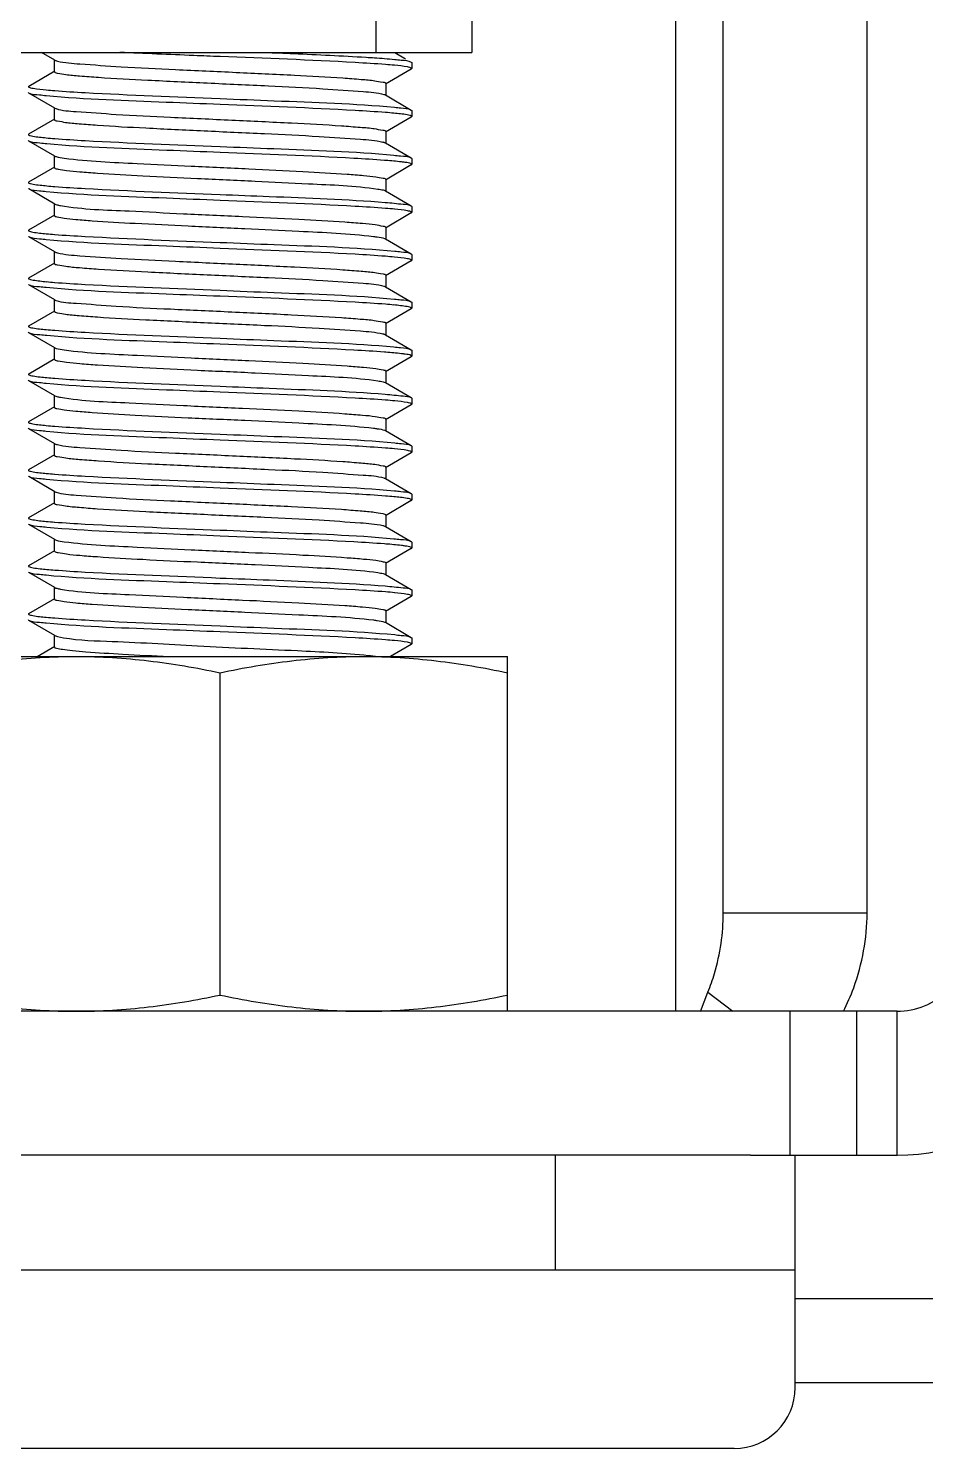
# Model space of a CAD drawing. Extents: x -409572 to -157272, y 600795 to 878326.
# Drawn here: x -396313.8 to -396122.4, y 805053.3 to 805356.1 of the extents above; entities that cross this region are included whole.
import ezdxf

# ---------------------------------------------------------------- set-up
doc = ezdxf.new("R2010")
doc.units = 0
doc.header["$LTSCALE"] = 1000
doc.header["$MEASUREMENT"] = 0
doc.layers.get('0').update_dxf_attribs({"linetype": 'CONTINUOUS'})

msp = doc.modelspace()

# ---------------------------------------------------------------- linework, layer by layer
for p, q in [((-396239.68, 807047.76), (-396239.68, 805350.94)), ((-396219.23, 807047.76), (-396219.23, 805350.94)), ((-396175.79, 805702.07), (-396175.79, 805146.5)), ((-396165.57, 805167.45), (-396165.57, 805551.05)), ((-396134.9, 805167.45), (-396134.9, 805551.05)), ((-396428.78, 805350.94), (-396219.23, 805350.94)), ((-396308.14, 805349.28), (-396311.01, 805350.94)), ((-396235.66, 805350.94), (-396233.35, 805349.6)), ((-396313.69, 805343.77), (-396308.14, 805346.98)), ((-396308.25, 805346.85), (-396308.25, 805349.41)), ((-396232.11, 805347.38), (-396237.65, 805344.17)), ((-396232.11, 805348.88), (-396232.01, 805348.77)), ((-396232.11, 805347.38), (-396232.01, 805347.49)), ((-396232.01, 805348.77), (-396232.01, 805347.49)), ((-396237.54, 805344.3), (-396237.54, 805341.74)), ((-396313.69, 805343.77), (-396313.78, 805343.66)), ((-396313.69, 805342.27), (-396313.78, 805342.38)), ((-396308.14, 805339.06), (-396313.69, 805342.27)), ((-396237.65, 805341.87), (-396232.11, 805338.66)), ((-396308.25, 805336.63), (-396308.25, 805339.19)), ((-396308.14, 805339.06), (-396307.94, 805338.97)), ((-396232.11, 805338.66), (-396232.01, 805338.55)), ((-396232.01, 805338.55), (-396232.01, 805337.27)), ((-396313.69, 805333.55), (-396308.14, 805336.76)), ((-396232.11, 805337.16), (-396237.65, 805333.95)), ((-396232.11, 805337.16), (-396232.01, 805337.27)), ((-396313.69, 805333.55), (-396313.78, 805333.44)), ((-396313.69, 805332.05), (-396313.78, 805332.16)), ((-396308.14, 805328.84), (-396313.69, 805332.05)), ((-396237.54, 805334.08), (-396237.54, 805331.52)), ((-396308.25, 805326.41), (-396308.25, 805328.96)), ((-396237.65, 805331.65), (-396232.11, 805328.44)), ((-396313.69, 805323.33), (-396308.14, 805326.54)), ((-396237.55, 805327.9), (-396237.84, 805327.93)), ((-396232.11, 805326.94), (-396237.65, 805323.72)), ((-396232.11, 805328.44), (-396232.01, 805328.33)), ((-396232.11, 805326.94), (-396232.01, 805327.05)), ((-396232.01, 805328.33), (-396232.01, 805327.05)), ((-396313.69, 805323.33), (-396313.78, 805323.21)), ((-396237.54, 805323.85), (-396237.54, 805321.3)), ((-396313.69, 805321.83), (-396313.78, 805321.94)), ((-396308.14, 805318.61), (-396313.69, 805321.83)), ((-396237.65, 805321.43), (-396232.11, 805318.22)), ((-396308.25, 805316.19), (-396308.25, 805318.74)), ((-396232.11, 805316.71), (-396237.65, 805313.5)), ((-396232.11, 805318.22), (-396232.01, 805318.1)), ((-396232.11, 805316.71), (-396232.01, 805316.83)), ((-396232.01, 805318.1), (-396232.01, 805316.83)), ((-396313.69, 805313.1), (-396308.14, 805316.32)), ((-396313.69, 805313.1), (-396313.78, 805312.99)), ((-396313.69, 805311.6), (-396313.78, 805311.71)), ((-396308.14, 805308.39), (-396313.69, 805311.6)), ((-396237.81, 805311.28), (-396237.65, 805311.21)), ((-396237.65, 805311.21), (-396232.11, 805307.99)), ((-396237.54, 805313.63), (-396237.54, 805311.08)), ((-396308.25, 805305.97), (-396308.25, 805308.52)), ((-396232.11, 805307.99), (-396232.01, 805307.88)), ((-396232.01, 805307.88), (-396232.01, 805306.6)), ((-396313.69, 805302.88), (-396308.14, 805306.09)), ((-396232.11, 805306.49), (-396237.65, 805303.28)), ((-396232.11, 805306.49), (-396232.01, 805306.6)), ((-396313.69, 805302.88), (-396313.78, 805302.77)), ((-396237.54, 805303.41), (-396237.54, 805300.85)), ((-396313.69, 805301.38), (-396313.78, 805301.49)), ((-396308.14, 805298.17), (-396313.69, 805301.38)), ((-396237.65, 805300.98), (-396232.11, 805297.77)), ((-396313.69, 805292.66), (-396308.14, 805295.87)), ((-396308.25, 805295.74), (-396308.25, 805298.3)), ((-396308.14, 805298.17), (-396307.94, 805298.08)), ((-396232.11, 805296.27), (-396237.65, 805293.06)), ((-396232.11, 805297.77), (-396232.01, 805297.66)), ((-396232.11, 805296.27), (-396232.01, 805296.38)), ((-396232.01, 805297.66), (-396232.01, 805296.38)), ((-396313.69, 805292.66), (-396313.78, 805292.55)), ((-396237.54, 805293.19), (-396237.54, 805290.63)), ((-396313.69, 805291.16), (-396313.78, 805291.27)), ((-396308.14, 805287.95), (-396313.69, 805291.16)), ((-396237.65, 805290.76), (-396232.11, 805287.55)), ((-396308.25, 805285.52), (-396308.25, 805288.08)), ((-396237.55, 805287.02), (-396237.84, 805287.04)), ((-396232.11, 805287.55), (-396232.01, 805287.44)), ((-396232.01, 805287.44), (-396232.01, 805286.16)), ((-396313.69, 805282.44), (-396308.14, 805285.65)), ((-396232.11, 805286.05), (-396237.65, 805282.84)), ((-396232.11, 805286.05), (-396232.01, 805286.16)), ((-396313.69, 805282.44), (-396313.78, 805282.33)), ((-396313.69, 805280.94), (-396313.78, 805281.05)), ((-396308.14, 805277.73), (-396313.69, 805280.94)), ((-396237.65, 805280.54), (-396232.11, 805277.33)), ((-396237.54, 805282.97), (-396237.54, 805280.41)), ((-396308.25, 805275.3), (-396308.25, 805277.86)), ((-396313.69, 805272.22), (-396308.14, 805275.43)), ((-396232.11, 805275.83), (-396237.65, 805272.61)), ((-396232.11, 805277.33), (-396232.01, 805277.22)), ((-396232.11, 805275.83), (-396232.01, 805275.94)), ((-396232.01, 805277.22), (-396232.01, 805275.94)), ((-396313.69, 805272.22), (-396313.78, 805272.11)), ((-396237.54, 805272.74), (-396237.54, 805270.19)), ((-396313.69, 805270.72), (-396313.78, 805270.83)), ((-396308.14, 805267.5), (-396313.69, 805270.72)), ((-396237.81, 805270.39), (-396237.65, 805270.32)), ((-396237.65, 805270.32), (-396232.11, 805267.11)), ((-396308.25, 805265.08), (-396308.25, 805267.63)), ((-396232.11, 805265.6), (-396237.65, 805262.39)), ((-396232.11, 805267.11), (-396232.01, 805266.99)), ((-396232.11, 805265.6), (-396232.01, 805265.72)), ((-396232.01, 805266.99), (-396232.01, 805265.72)), ((-396313.69, 805262), (-396308.14, 805265.21)), ((-396237.54, 805262.52), (-396237.54, 805259.97)), ((-396313.69, 805262), (-396313.78, 805261.88)), ((-396313.69, 805260.49), (-396313.78, 805260.61)), ((-396308.14, 805257.28), (-396313.69, 805260.49)), ((-396237.65, 805260.1), (-396232.11, 805256.88)), ((-396308.25, 805254.86), (-396308.25, 805257.41)), ((-396308.14, 805257.28), (-396307.94, 805257.19)), ((-396232.11, 805256.88), (-396232.01, 805256.77)), ((-396232.01, 805256.77), (-396232.01, 805255.49)), ((-396313.69, 805251.77), (-396308.14, 805254.99)), ((-396232.11, 805255.38), (-396237.65, 805252.17)), ((-396232.11, 805255.38), (-396232.01, 805255.49)), ((-396313.69, 805251.77), (-396313.78, 805251.66)), ((-396313.69, 805250.27), (-396313.78, 805250.38)), ((-396308.14, 805247.06), (-396313.69, 805250.27)), ((-396237.54, 805252.3), (-396237.54, 805249.74)), ((-396308.25, 805244.63), (-396308.25, 805247.19)), ((-396237.65, 805249.87), (-396232.11, 805246.66)), ((-396313.69, 805241.55), (-396308.14, 805244.76)), ((-396237.55, 805246.13), (-396237.84, 805246.15)), ((-396232.11, 805245.16), (-396237.65, 805241.95)), ((-396232.11, 805246.66), (-396232.01, 805246.55)), ((-396232.11, 805245.16), (-396232.01, 805245.27)), ((-396232.01, 805246.55), (-396232.01, 805245.27)), ((-396313.69, 805241.55), (-396313.78, 805241.44)), ((-396237.54, 805242.08), (-396237.54, 805239.52)), ((-396313.69, 805240.05), (-396313.78, 805240.16)), ((-396308.14, 805236.84), (-396313.69, 805240.05)), ((-396237.65, 805239.65), (-396232.11, 805236.44)), ((-396308.25, 805234.41), (-396308.25, 805236.97)), ((-396232.11, 805236.44), (-396232.01, 805236.33)), ((-396232.11, 805234.94), (-396232.01, 805235.05)), ((-396232.01, 805236.33), (-396232.01, 805235.05)), ((-396313.69, 805231.33), (-396308.14, 805234.54)), ((-396232.11, 805234.94), (-396237.65, 805231.73)), ((-396313.69, 805231.33), (-396313.78, 805231.22)), ((-396313.69, 805229.83), (-396313.78, 805229.94)), ((-396308.14, 805226.62), (-396313.69, 805229.83)), ((-396237.81, 805229.5), (-396237.65, 805229.43)), ((-396237.65, 805229.43), (-396232.11, 805226.22)), ((-396237.54, 805231.86), (-396237.54, 805229.3)), ((-396308.25, 805224.19), (-396308.25, 805226.75)), ((-396232.11, 805226.22), (-396232.01, 805226.11)), ((-396232.01, 805226.11), (-396232.01, 805224.83)), ((-396311.89, 805222.15), (-396308.14, 805224.32)), ((-396232.11, 805224.72), (-396236.55, 805222.15)), ((-396232.11, 805224.72), (-396232.01, 805224.83)), ((-396334.23, 805222.15), (-396211.57, 805222.15)), ((-396211.57, 805146.5), (-396211.57, 805222.15)), ((-396272.9, 805149.96), (-396272.9, 805218.69)), ((-396134.9, 805167.45), (-396165.57, 805167.45)), ((-396170.46, 805146.48), (-396168.83, 805150.55)), ((-396168.83, 805150.55), (-396163.51, 805146.5)), ((-396128.51, 805146.5), (-396417.28, 805146.5)), ((-396151.3, 805115.84), (-396151.3, 805146.5)), ((-396137.09, 805115.84), (-396137.09, 805146.5)), ((-396128.51, 805115.84), (-396128.51, 805146.5)), ((-396159.76, 805115.84), (-396389.67, 805115.84)), ((-396201.34, 805091.32), (-396201.34, 805115.84)), ((-396159.76, 805115.84), (-396128.51, 805115.84)), ((-396150.23, 805085.17), (-396150.23, 805115.84)), ((-396150.23, 805066.28), (-396150.23, 805115.84)), ((-396150.23, 805091.32), (-396395.56, 805091.32)), ((-396017.17, 805085.17), (-396150.23, 805085.17)), ((-396017.17, 805067.28), (-396150.23, 805067.28)), ((-396163.25, 805053.26), (-396382.55, 805053.26))]:
    msp.add_line(p, q)
for centre, radius, start, end in [((-396246.38, 805235.72), 112.98, 84.5776, 85.5479), ((-396299.15, 805458.67), 116.22, 264.6627, 265.5428), ((-396307.17, 805341.2), 2.36, 250.9561, 252.0907), ((-396246.6, 805222.8), 115.68, 84.6498, 85.5433), ((-396299.27, 805446.9), 114.68, 264.6243, 265.5438), ((-396239.48, 805326.5), 5.49, 75.6696, 76.5396), ((-396298.93, 805440.74), 118.75, 264.7268, 265.5405), ((-396246.31, 805205.88), 112.15, 84.5514, 85.5534), ((-396299.17, 805427.73), 115.95, 264.6569, 265.5429), ((-396246.38, 805194.83), 112.98, 84.5776, 85.5479), ((-396299.15, 805417.78), 116.22, 264.6627, 265.5428), ((-396307.17, 805300.31), 2.36, 250.9561, 252.0907), ((-396246.6, 805181.91), 115.68, 84.6498, 85.5433), ((-396299.27, 805406.02), 114.68, 264.6243, 265.5438), ((-396239.48, 805285.61), 5.49, 75.6696, 76.5396), ((-396298.93, 805399.85), 118.75, 264.7268, 265.5405), ((-396246.31, 805164.99), 112.15, 84.5514, 85.5534), ((-396299.17, 805386.84), 115.95, 264.6569, 265.5429), ((-396246.38, 805153.94), 112.98, 84.5776, 85.5479), ((-396299.15, 805376.89), 116.22, 264.6627, 265.5428), ((-396307.17, 805259.43), 2.36, 250.9561, 252.0907), ((-396246.6, 805141.02), 115.68, 84.6498, 85.5433), ((-396299.27, 805365.13), 114.68, 264.6243, 265.5438), ((-396239.48, 805244.72), 5.49, 75.6696, 76.5396), ((-396298.93, 805358.97), 118.75, 264.7268, 265.5405), ((-396246.31, 805124.1), 112.15, 84.5514, 85.5534), ((-396299.17, 805345.96), 115.95, 264.6569, 265.5429), ((-396246.38, 805113.05), 112.98, 84.5776, 85.5479), ((-396128.51, 805161.84), 15.33, 270, 315), ((-396128.51, 805161.84), 46, 270, 315), ((-396163.25, 805066.28), 13.01, 270, 0)]:
    msp.add_arc(centre, radius, start, end)
for points, knots in [([(-396272.9, 805350.05), (-396274.76, 805350.12), (-396281.89, 805350.41), (-396289.01, 805350.7), (-396294.27, 805350.94)], [0, 0, 0, 0, 0.261917, 1, 1, 1, 1]), ([(-396237.61, 805348.35), (-396239.77, 805348.52), (-396251.53, 805349.24), (-396263.3, 805349.67), (-396272.9, 805350.05)], [0, 0, 0, 0, 0.184493, 1, 1, 1, 1]), ([(-396263.34, 805350.94), (-396261.3, 805350.86), (-396254.09, 805350.56), (-396246.89, 805350.23), (-396241.74, 805349.92)], [0, 0, 0, 0, 0.283518, 1, 1, 1, 1]), ([(-396308.14, 805349.28), (-396308.07, 805349.24), (-396307.89, 805349.17), (-396307.7, 805349.12), (-396307.59, 805349.09)], [0, 0, 0, 0, 0.406881, 1, 1, 1, 1]), ([(-396307.59, 805349.09), (-396306.03, 805348.72), (-396301.46, 805348.4), (-396293.08, 805347.79), (-396281.95, 805347.27), (-396269.62, 805346.7), (-396257.76, 805346.14), (-396248.8, 805345.67), (-396243.2, 805345.23), (-396240.15, 805344.99), (-396238.72, 805344.66), (-396237.54, 805344.52), (-396237.54, 805344.3)], [0, 0, 0, 0, 0.068576, 0.194029, 0.359725, 0.543506, 0.720761, 0.867753, 0.923531, 0.964877, 0.99049, 1, 1, 1, 1]), ([(-396241.74, 805349.92), (-396241.15, 805349.88), (-396239.12, 805349.75), (-396237.09, 805349.6), (-396235.66, 805349.46)], [0, 0, 0, 0, 0.290406, 1, 1, 1, 1]), ([(-396232.43, 805347.72), (-396232.6, 805347.77), (-396233.68, 805347.99), (-396234.78, 805348.1), (-396235.7, 805348.19)], [0, 0, 0, 0, 0.160696, 1, 1, 1, 1]), ([(-396235.66, 805349.46), (-396235.21, 805349.42), (-396234.03, 805349.25), (-396232.75, 805349.26), (-396232.11, 805348.88)], [0, 0, 0, 0, 0.378482, 1, 1, 1, 1]), ([(-396232.01, 805347.49), (-396232.01, 805347.54), (-396232.18, 805347.66), (-396232.32, 805347.7), (-396232.43, 805347.72)], [0, 0, 0, 0, 0.318595, 1, 1, 1, 1]), ([(-396308.25, 805346.85), (-396308.25, 805346.62), (-396307.05, 805346.49), (-396305.57, 805346.15), (-396302.45, 805345.91), (-396296.72, 805345.46), (-396287.58, 805344.99), (-396275.52, 805344.42), (-396263.07, 805343.84), (-396251.96, 805343.33), (-396243.78, 805342.67), (-396239.38, 805342.42), (-396237.97, 805341.99)], [0, 0, 0, 0, 0.009703, 0.035887, 0.07813, 0.135078, 0.284815, 0.464601, 0.649729, 0.81476, 0.937049, 1, 1, 1, 1]), ([(-396313.78, 805343.66), (-396313.78, 805343.6), (-396313.59, 805343.48), (-396313.43, 805343.44), (-396313.31, 805343.41)], [0, 0, 0, 0, 0.314295, 1, 1, 1, 1]), ([(-396310.02, 805341.68), (-396310.49, 805341.72), (-396311.7, 805341.89), (-396313.02, 805341.88), (-396313.69, 805342.27)], [0, 0, 0, 0, 0.379133, 1, 1, 1, 1]), ([(-396313.31, 805343.41), (-396313.14, 805343.36), (-396312.02, 805343.15), (-396310.9, 805343.04), (-396309.96, 805342.95)], [0, 0, 0, 0, 0.163341, 1, 1, 1, 1]), ([(-396272.9, 805339.83), (-396276.72, 805339.98), (-396289.1, 805340.51), (-396301.5, 805340.87), (-396310.02, 805341.68)], [0, 0, 0, 0, 0.309073, 1, 1, 1, 1]), ([(-396308.18, 805342.8), (-396306.01, 805342.63), (-396294.26, 805341.92), (-396282.49, 805341.48), (-396272.9, 805341.1)], [0, 0, 0, 0, 0.184553, 1, 1, 1, 1]), ([(-396272.9, 805341.1), (-396269.06, 805340.95), (-396256.66, 805340.42), (-396244.23, 805340.06), (-396235.7, 805339.24)], [0, 0, 0, 0, 0.309586, 1, 1, 1, 1]), ([(-396237.97, 805341.99), (-396237.91, 805341.98), (-396237.8, 805341.94), (-396237.7, 805341.9), (-396237.65, 805341.87)], [0, 0, 0, 0, 0.569522, 1, 1, 1, 1]), ([(-396307.89, 805338.95), (-396306.52, 805338.51), (-396302.18, 805338.28), (-396294.08, 805337.6), (-396282.97, 805337.11), (-396270.49, 805336.52), (-396258.37, 805335.95), (-396249.16, 805335.47), (-396243.39, 805335.02), (-396240.24, 805334.78), (-396238.76, 805334.44), (-396237.54, 805334.31), (-396237.54, 805334.08)], [0, 0, 0, 0, 0.061098, 0.182334, 0.347135, 0.532706, 0.713328, 0.863975, 0.921317, 0.963856, 0.990226, 1, 1, 1, 1]), ([(-396237.61, 805338.13), (-396239.78, 805338.3), (-396251.53, 805339.01), (-396263.3, 805339.44), (-396272.9, 805339.83)], [0, 0, 0, 0, 0.184541, 1, 1, 1, 1]), ([(-396232.46, 805337.51), (-396232.64, 805337.56), (-396233.75, 805337.78), (-396234.87, 805337.89), (-396235.82, 805337.98)], [0, 0, 0, 0, 0.16229, 1, 1, 1, 1]), ([(-396235.7, 805339.24), (-396235.24, 805339.2), (-396234.06, 805339.03), (-396232.76, 805339.04), (-396232.11, 805338.66)], [0, 0, 0, 0, 0.378727, 1, 1, 1, 1]), ([(-396308.25, 805336.63), (-396308.25, 805336.41), (-396307.08, 805336.27), (-396305.64, 805335.94), (-396302.59, 805335.7), (-396296.99, 805335.26), (-396288.03, 805334.79), (-396276.16, 805334.22), (-396263.83, 805333.65), (-396252.71, 805333.13), (-396244.32, 805332.53), (-396239.76, 805332.21), (-396238.2, 805331.83)], [0, 0, 0, 0, 0.009517, 0.035128, 0.076492, 0.132277, 0.279305, 0.456588, 0.640385, 0.806077, 0.931494, 1, 1, 1, 1]), ([(-396232.01, 805337.27), (-396232.01, 805337.33), (-396232.19, 805337.44), (-396232.35, 805337.48), (-396232.46, 805337.51)], [0, 0, 0, 0, 0.315177, 1, 1, 1, 1]), ([(-396313.78, 805333.44), (-396313.78, 805333.39), (-396313.62, 805333.27), (-396313.48, 805333.24), (-396313.38, 805333.21)], [0, 0, 0, 0, 0.319254, 1, 1, 1, 1]), ([(-396309.85, 805331.44), (-396310.34, 805331.48), (-396311.61, 805331.66), (-396312.99, 805331.64), (-396313.69, 805332.05)], [0, 0, 0, 0, 0.380051, 1, 1, 1, 1]), ([(-396313.38, 805333.21), (-396313.2, 805333.16), (-396312.09, 805332.93), (-396310.97, 805332.82), (-396310.02, 805332.73)], [0, 0, 0, 0, 0.159053, 1, 1, 1, 1]), ([(-396308.18, 805332.58), (-396306.02, 805332.4), (-396294.26, 805331.69), (-396282.49, 805331.26), (-396272.9, 805330.88)], [0, 0, 0, 0, 0.184509, 1, 1, 1, 1]), ([(-396272.9, 805329.6), (-396276.69, 805329.75), (-396289.01, 805330.28), (-396301.35, 805330.65), (-396309.85, 805331.44)], [0, 0, 0, 0, 0.307895, 1, 1, 1, 1]), ([(-396308.14, 805328.84), (-396308.06, 805328.79), (-396307.4, 805328.56), (-396306.71, 805328.48), (-396306.12, 805328.4)], [0, 0, 0, 0, 0.140461, 1, 1, 1, 1]), ([(-396272.9, 805330.88), (-396269.08, 805330.73), (-396256.72, 805330.2), (-396244.33, 805329.84), (-396235.82, 805329.03)], [0, 0, 0, 0, 0.308784, 1, 1, 1, 1]), ([(-396237.84, 805327.93), (-396240.01, 805328.1), (-396251.69, 805328.8), (-396263.38, 805329.22), (-396272.9, 805329.6)], [0, 0, 0, 0, 0.186017, 1, 1, 1, 1]), ([(-396238.12, 805331.81), (-396238.03, 805331.79), (-396237.87, 805331.75), (-396237.71, 805331.68), (-396237.65, 805331.65)], [0, 0, 0, 0, 0.585672, 1, 1, 1, 1]), ([(-396235.82, 805329.03), (-396235.34, 805328.99), (-396234.12, 805328.82), (-396232.78, 805328.83), (-396232.11, 805328.44)], [0, 0, 0, 0, 0.379378, 1, 1, 1, 1]), ([(-396308.25, 805326.41), (-396308.25, 805326.4), (-396308.25, 805326.38), (-396308.23, 805326.36), (-396308.22, 805326.35)], [0, 0, 0, 0, 0.463467, 1, 1, 1, 1]), ([(-396308.22, 805326.35), (-396308.05, 805326.14), (-396307.06, 805326.02), (-396305.33, 805325.7), (-396302.49, 805325.47), (-396297.1, 805325.05), (-396288.71, 805324.6), (-396277.49, 805324.06), (-396265.71, 805323.54), (-396252.9, 805322.84), (-396244.13, 805322.54), (-396239.23, 805321.8)], [0, 0, 0, 0, 0.011937, 0.038615, 0.07957, 0.133598, 0.274096, 0.443272, 0.620779, 0.785256, 1, 1, 1, 1]), ([(-396306.12, 805328.4), (-396300.97, 805327.7), (-396291.91, 805327.35), (-396278.79, 805326.66), (-396267, 805326.15), (-396255.95, 805325.61), (-396247.72, 805325.15), (-396242.63, 805324.74), (-396239.89, 805324.5), (-396238.59, 805324.21), (-396237.54, 805324.06), (-396237.54, 805323.85)], [0, 0, 0, 0, 0.226556, 0.394464, 0.573122, 0.741029, 0.877994, 0.929534, 0.967621, 0.99116, 1, 1, 1, 1]), ([(-396233.42, 805327.48), (-396233.68, 805327.52), (-396235.05, 805327.7), (-396236.43, 805327.82), (-396237.55, 805327.9)], [0, 0, 0, 0, 0.190958, 1, 1, 1, 1]), ([(-396232.01, 805327.05), (-396232.01, 805327.09), (-396232.49, 805327.44), (-396232.97, 805327.41), (-396233.42, 805327.48)], [0, 0, 0, 0, 0.092798, 1, 1, 1, 1]), ([(-396313.78, 805323.21), (-396313.78, 805323.16), (-396313.58, 805323.04), (-396313.43, 805323), (-396313.3, 805322.96)], [0, 0, 0, 0, 0.312916, 1, 1, 1, 1]), ([(-396313.3, 805322.96), (-396313.12, 805322.92), (-396311.98, 805322.69), (-396310.82, 805322.59), (-396309.85, 805322.5)], [0, 0, 0, 0, 0.163149, 1, 1, 1, 1]), ([(-396309.97, 805321.23), (-396310.44, 805321.27), (-396311.67, 805321.45), (-396313.01, 805321.43), (-396313.69, 805321.83)], [0, 0, 0, 0, 0.379419, 1, 1, 1, 1]), ([(-396272.9, 805319.38), (-396276.71, 805319.53), (-396289.07, 805320.06), (-396301.45, 805320.43), (-396309.97, 805321.23)], [0, 0, 0, 0, 0.308711, 1, 1, 1, 1]), ([(-396308.17, 805322.35), (-396306, 805322.18), (-396294.25, 805321.47), (-396282.49, 805321.04), (-396272.9, 805320.66)], [0, 0, 0, 0, 0.184619, 1, 1, 1, 1]), ([(-396272.9, 805320.66), (-396269.4, 805320.52), (-396257.65, 805320.04), (-396245.9, 805319.61), (-396237.67, 805318.97)], [0, 0, 0, 0, 0.297814, 1, 1, 1, 1]), ([(-396239.23, 805321.8), (-396239.04, 805321.77), (-396238.51, 805321.68), (-396237.96, 805321.6), (-396237.65, 805321.43)], [0, 0, 0, 0, 0.353551, 1, 1, 1, 1]), ([(-396308.14, 805318.61), (-396308.01, 805318.54), (-396307.61, 805318.42), (-396307.21, 805318.34), (-396306.96, 805318.3)], [0, 0, 0, 0, 0.374139, 1, 1, 1, 1]), ([(-396306.96, 805318.3), (-396302.13, 805317.47), (-396293.33, 805317.24), (-396280.39, 805316.5), (-396268.31, 805315.99), (-396256.85, 805315.43), (-396248.26, 805314.97), (-396242.91, 805314.54), (-396240.02, 805314.3), (-396238.65, 805313.99), (-396237.54, 805313.84), (-396237.54, 805313.63)], [0, 0, 0, 0, 0.210773, 0.377666, 0.558838, 0.731273, 0.873076, 0.926648, 0.966309, 0.990838, 1, 1, 1, 1]), ([(-396237.61, 805317.69), (-396239.78, 805317.86), (-396251.53, 805318.57), (-396263.3, 805319), (-396272.9, 805319.38)], [0, 0, 0, 0, 0.184504, 1, 1, 1, 1]), ([(-396237.67, 805318.97), (-396236.39, 805318.87), (-396234.58, 805318.62), (-396232.62, 805318.51), (-396232.11, 805318.22)], [0, 0, 0, 0, 0.683777, 1, 1, 1, 1]), ([(-396232.43, 805317.06), (-396232.59, 805317.11), (-396233.66, 805317.33), (-396234.75, 805317.43), (-396235.66, 805317.52)], [0, 0, 0, 0, 0.160861, 1, 1, 1, 1]), ([(-396232.01, 805316.83), (-396232.01, 805316.88), (-396232.18, 805316.99), (-396232.32, 805317.03), (-396232.43, 805317.06)], [0, 0, 0, 0, 0.319044, 1, 1, 1, 1]), ([(-396308.25, 805316.19), (-396308.25, 805315.99), (-396307.24, 805315.84), (-396305.96, 805315.55), (-396303.3, 805315.31), (-396298.33, 805314.9), (-396290.29, 805314.46), (-396279.45, 805313.93), (-396267.81, 805313.41), (-396254.63, 805312.74), (-396245.46, 805312.35), (-396240.17, 805311.71)], [0, 0, 0, 0, 0.008683, 0.031763, 0.069103, 0.119686, 0.254361, 0.420111, 0.597552, 0.765912, 1, 1, 1, 1]), ([(-396313.78, 805312.99), (-396313.78, 805312.94), (-396313.62, 805312.83), (-396313.47, 805312.79), (-396313.37, 805312.76)], [0, 0, 0, 0, 0.318137, 1, 1, 1, 1]), ([(-396309.96, 805311.01), (-396310.43, 805311.05), (-396311.66, 805311.22), (-396313.01, 805311.21), (-396313.69, 805311.6)], [0, 0, 0, 0, 0.379512, 1, 1, 1, 1]), ([(-396313.37, 805312.76), (-396313.19, 805312.71), (-396312.07, 805312.48), (-396310.92, 805312.37), (-396309.97, 805312.28)], [0, 0, 0, 0, 0.159502, 1, 1, 1, 1]), ([(-396272.9, 805309.16), (-396276.71, 805309.31), (-396289.07, 805309.84), (-396301.44, 805310.2), (-396309.96, 805311.01)], [0, 0, 0, 0, 0.308641, 1, 1, 1, 1]), ([(-396308.18, 805312.13), (-396306.01, 805311.96), (-396294.26, 805311.25), (-396282.49, 805310.82), (-396272.9, 805310.44)], [0, 0, 0, 0, 0.184538, 1, 1, 1, 1]), ([(-396240.17, 805311.71), (-396239.9, 805311.67), (-396239.11, 805311.56), (-396238.3, 805311.46), (-396237.81, 805311.28)], [0, 0, 0, 0, 0.341642, 1, 1, 1, 1]), ([(-396308.14, 805308.39), (-396308.07, 805308.35), (-396307.89, 805308.28), (-396307.7, 805308.23), (-396307.59, 805308.21)], [0, 0, 0, 0, 0.406881, 1, 1, 1, 1]), ([(-396307.59, 805308.21), (-396306.03, 805307.83), (-396301.46, 805307.51), (-396293.08, 805306.91), (-396281.95, 805306.39), (-396269.62, 805305.82), (-396257.76, 805305.25), (-396248.8, 805304.78), (-396243.2, 805304.34), (-396240.15, 805304.1), (-396238.72, 805303.77), (-396237.54, 805303.63), (-396237.54, 805303.41)], [0, 0, 0, 0, 0.068576, 0.194029, 0.359725, 0.543506, 0.720761, 0.867753, 0.923531, 0.964877, 0.99049, 1, 1, 1, 1]), ([(-396272.9, 805310.44), (-396269.05, 805310.28), (-396256.63, 805309.75), (-396244.2, 805309.4), (-396235.66, 805308.57)], [0, 0, 0, 0, 0.309919, 1, 1, 1, 1]), ([(-396237.61, 805307.47), (-396239.77, 805307.64), (-396251.53, 805308.35), (-396263.3, 805308.78), (-396272.9, 805309.16)], [0, 0, 0, 0, 0.184493, 1, 1, 1, 1]), ([(-396235.66, 805308.57), (-396235.21, 805308.53), (-396234.03, 805308.36), (-396232.75, 805308.37), (-396232.11, 805307.99)], [0, 0, 0, 0, 0.378482, 1, 1, 1, 1]), ([(-396308.25, 805305.97), (-396308.25, 805305.74), (-396307.05, 805305.6), (-396305.57, 805305.27), (-396302.45, 805305.02), (-396296.72, 805304.57), (-396287.58, 805304.1), (-396275.52, 805303.53), (-396263.07, 805302.95), (-396251.96, 805302.44), (-396243.78, 805301.79), (-396239.38, 805301.53), (-396237.97, 805301.11)], [0, 0, 0, 0, 0.009703, 0.035887, 0.07813, 0.135078, 0.284815, 0.464601, 0.649729, 0.81476, 0.937049, 1, 1, 1, 1]), ([(-396232.43, 805306.84), (-396232.6, 805306.88), (-396233.68, 805307.11), (-396234.78, 805307.21), (-396235.7, 805307.3)], [0, 0, 0, 0, 0.160696, 1, 1, 1, 1]), ([(-396232.01, 805306.6), (-396232.01, 805306.66), (-396232.18, 805306.77), (-396232.32, 805306.81), (-396232.43, 805306.84)], [0, 0, 0, 0, 0.318595, 1, 1, 1, 1]), ([(-396313.78, 805302.77), (-396313.78, 805302.71), (-396313.59, 805302.6), (-396313.43, 805302.56), (-396313.31, 805302.52)], [0, 0, 0, 0, 0.314295, 1, 1, 1, 1]), ([(-396313.31, 805302.52), (-396313.14, 805302.48), (-396312.02, 805302.26), (-396310.9, 805302.15), (-396309.96, 805302.06)], [0, 0, 0, 0, 0.163341, 1, 1, 1, 1]), ([(-396308.18, 805301.91), (-396306.01, 805301.74), (-396294.26, 805301.03), (-396282.49, 805300.6), (-396272.9, 805300.22)], [0, 0, 0, 0, 0.184553, 1, 1, 1, 1]), ([(-396310.02, 805300.79), (-396310.49, 805300.83), (-396311.7, 805301), (-396313.02, 805300.99), (-396313.69, 805301.38)], [0, 0, 0, 0, 0.379133, 1, 1, 1, 1]), ([(-396272.9, 805298.94), (-396276.72, 805299.09), (-396289.1, 805299.62), (-396301.5, 805299.98), (-396310.02, 805300.79)], [0, 0, 0, 0, 0.309073, 1, 1, 1, 1]), ([(-396272.9, 805300.22), (-396269.06, 805300.06), (-396256.66, 805299.53), (-396244.23, 805299.17), (-396235.7, 805298.36)], [0, 0, 0, 0, 0.309586, 1, 1, 1, 1]), ([(-396237.61, 805297.24), (-396239.78, 805297.41), (-396251.53, 805298.13), (-396263.3, 805298.56), (-396272.9, 805298.94)], [0, 0, 0, 0, 0.184541, 1, 1, 1, 1]), ([(-396237.97, 805301.11), (-396237.91, 805301.09), (-396237.8, 805301.05), (-396237.7, 805301.01), (-396237.65, 805300.98)], [0, 0, 0, 0, 0.569522, 1, 1, 1, 1]), ([(-396308.25, 805295.74), (-396308.25, 805295.52), (-396307.08, 805295.38), (-396305.64, 805295.05), (-396302.59, 805294.81), (-396296.99, 805294.37), (-396288.03, 805293.9), (-396276.16, 805293.34), (-396263.83, 805292.77), (-396252.71, 805292.25), (-396244.32, 805291.64), (-396239.76, 805291.32), (-396238.2, 805290.95)], [0, 0, 0, 0, 0.009517, 0.035128, 0.076492, 0.132277, 0.279305, 0.456588, 0.640385, 0.806077, 0.931494, 1, 1, 1, 1]), ([(-396307.89, 805298.07), (-396306.52, 805297.62), (-396302.18, 805297.4), (-396294.08, 805296.71), (-396282.97, 805296.22), (-396270.49, 805295.63), (-396258.37, 805295.06), (-396249.16, 805294.58), (-396243.39, 805294.13), (-396240.24, 805293.89), (-396238.76, 805293.55), (-396237.54, 805293.42), (-396237.54, 805293.19)], [0, 0, 0, 0, 0.061098, 0.182334, 0.347135, 0.532706, 0.713328, 0.863975, 0.921317, 0.963856, 0.990226, 1, 1, 1, 1]), ([(-396232.46, 805296.62), (-396232.64, 805296.67), (-396233.75, 805296.89), (-396234.87, 805297), (-396235.82, 805297.09)], [0, 0, 0, 0, 0.16229, 1, 1, 1, 1]), ([(-396235.7, 805298.36), (-396235.24, 805298.31), (-396234.06, 805298.14), (-396232.76, 805298.15), (-396232.11, 805297.77)], [0, 0, 0, 0, 0.378727, 1, 1, 1, 1]), ([(-396232.01, 805296.38), (-396232.01, 805296.44), (-396232.19, 805296.55), (-396232.35, 805296.59), (-396232.46, 805296.62)], [0, 0, 0, 0, 0.315177, 1, 1, 1, 1]), ([(-396313.78, 805292.55), (-396313.78, 805292.5), (-396313.62, 805292.39), (-396313.48, 805292.35), (-396313.38, 805292.32)], [0, 0, 0, 0, 0.319254, 1, 1, 1, 1]), ([(-396309.85, 805290.55), (-396310.34, 805290.6), (-396311.61, 805290.77), (-396312.99, 805290.76), (-396313.69, 805291.16)], [0, 0, 0, 0, 0.380051, 1, 1, 1, 1]), ([(-396313.38, 805292.32), (-396313.2, 805292.27), (-396312.09, 805292.04), (-396310.97, 805291.94), (-396310.02, 805291.85)], [0, 0, 0, 0, 0.159053, 1, 1, 1, 1]), ([(-396272.9, 805288.72), (-396276.69, 805288.87), (-396289.01, 805289.39), (-396301.35, 805289.76), (-396309.85, 805290.55)], [0, 0, 0, 0, 0.307895, 1, 1, 1, 1]), ([(-396308.18, 805291.69), (-396306.02, 805291.52), (-396294.26, 805290.81), (-396282.49, 805290.38), (-396272.9, 805289.99)], [0, 0, 0, 0, 0.184509, 1, 1, 1, 1]), ([(-396272.9, 805289.99), (-396269.08, 805289.84), (-396256.72, 805289.31), (-396244.33, 805288.95), (-396235.82, 805288.15)], [0, 0, 0, 0, 0.308784, 1, 1, 1, 1]), ([(-396238.12, 805290.93), (-396238.03, 805290.9), (-396237.87, 805290.86), (-396237.71, 805290.8), (-396237.65, 805290.76)], [0, 0, 0, 0, 0.585672, 1, 1, 1, 1]), ([(-396308.14, 805287.95), (-396308.06, 805287.9), (-396307.4, 805287.67), (-396306.71, 805287.59), (-396306.12, 805287.51)], [0, 0, 0, 0, 0.140461, 1, 1, 1, 1]), ([(-396306.12, 805287.51), (-396300.97, 805286.82), (-396291.91, 805286.47), (-396278.79, 805285.78), (-396267, 805285.26), (-396255.95, 805284.72), (-396247.72, 805284.27), (-396242.63, 805283.85), (-396239.89, 805283.61), (-396238.59, 805283.32), (-396237.54, 805283.17), (-396237.54, 805282.97)], [0, 0, 0, 0, 0.226556, 0.394464, 0.573122, 0.741029, 0.877994, 0.929534, 0.967621, 0.99116, 1, 1, 1, 1]), ([(-396237.84, 805287.04), (-396240.01, 805287.21), (-396251.69, 805287.91), (-396263.38, 805288.34), (-396272.9, 805288.72)], [0, 0, 0, 0, 0.186017, 1, 1, 1, 1]), ([(-396233.42, 805286.59), (-396233.68, 805286.63), (-396235.05, 805286.81), (-396236.43, 805286.93), (-396237.55, 805287.02)], [0, 0, 0, 0, 0.190958, 1, 1, 1, 1]), ([(-396235.82, 805288.15), (-396235.34, 805288.1), (-396234.12, 805287.93), (-396232.78, 805287.94), (-396232.11, 805287.55)], [0, 0, 0, 0, 0.379378, 1, 1, 1, 1]), ([(-396232.01, 805286.16), (-396232.01, 805286.21), (-396232.49, 805286.55), (-396232.97, 805286.52), (-396233.42, 805286.59)], [0, 0, 0, 0, 0.092798, 1, 1, 1, 1]), ([(-396308.25, 805285.52), (-396308.25, 805285.51), (-396308.25, 805285.49), (-396308.23, 805285.47), (-396308.22, 805285.46)], [0, 0, 0, 0, 0.463467, 1, 1, 1, 1]), ([(-396308.22, 805285.46), (-396308.05, 805285.25), (-396307.06, 805285.14), (-396305.33, 805284.81), (-396302.49, 805284.58), (-396297.1, 805284.16), (-396288.71, 805283.71), (-396277.49, 805283.17), (-396265.71, 805282.66), (-396252.9, 805281.95), (-396244.13, 805281.65), (-396239.23, 805280.92)], [0, 0, 0, 0, 0.011937, 0.038615, 0.07957, 0.133598, 0.274096, 0.443272, 0.620779, 0.785256, 1, 1, 1, 1]), ([(-396313.78, 805282.33), (-396313.78, 805282.27), (-396313.58, 805282.15), (-396313.43, 805282.11), (-396313.3, 805282.08)], [0, 0, 0, 0, 0.312916, 1, 1, 1, 1]), ([(-396309.97, 805280.34), (-396310.44, 805280.39), (-396311.67, 805280.56), (-396313.01, 805280.55), (-396313.69, 805280.94)], [0, 0, 0, 0, 0.379419, 1, 1, 1, 1]), ([(-396313.3, 805282.08), (-396313.12, 805282.03), (-396311.98, 805281.81), (-396310.82, 805281.7), (-396309.85, 805281.61)], [0, 0, 0, 0, 0.163149, 1, 1, 1, 1]), ([(-396308.17, 805281.46), (-396306, 805281.29), (-396294.25, 805280.58), (-396282.49, 805280.15), (-396272.9, 805279.77)], [0, 0, 0, 0, 0.184619, 1, 1, 1, 1]), ([(-396239.23, 805280.92), (-396239.04, 805280.89), (-396238.51, 805280.79), (-396237.96, 805280.71), (-396237.65, 805280.54)], [0, 0, 0, 0, 0.353551, 1, 1, 1, 1]), ([(-396272.9, 805278.49), (-396276.71, 805278.65), (-396289.07, 805279.17), (-396301.45, 805279.54), (-396309.97, 805280.34)], [0, 0, 0, 0, 0.308711, 1, 1, 1, 1]), ([(-396308.14, 805277.73), (-396308.01, 805277.65), (-396307.61, 805277.54), (-396307.21, 805277.46), (-396306.96, 805277.41)], [0, 0, 0, 0, 0.374139, 1, 1, 1, 1]), ([(-396306.96, 805277.41), (-396302.13, 805276.59), (-396293.33, 805276.36), (-396280.39, 805275.62), (-396268.31, 805275.1), (-396256.85, 805274.54), (-396248.26, 805274.08), (-396242.91, 805273.65), (-396240.02, 805273.41), (-396238.65, 805273.1), (-396237.54, 805272.96), (-396237.54, 805272.74)], [0, 0, 0, 0, 0.210773, 0.377666, 0.558838, 0.731273, 0.873076, 0.926648, 0.966309, 0.990838, 1, 1, 1, 1]), ([(-396272.9, 805279.77), (-396269.4, 805279.63), (-396257.65, 805279.15), (-396245.9, 805278.73), (-396237.67, 805278.08)], [0, 0, 0, 0, 0.297814, 1, 1, 1, 1]), ([(-396237.61, 805276.8), (-396239.78, 805276.97), (-396251.53, 805277.68), (-396263.3, 805278.11), (-396272.9, 805278.49)], [0, 0, 0, 0, 0.184504, 1, 1, 1, 1]), ([(-396237.67, 805278.08), (-396236.39, 805277.98), (-396234.58, 805277.73), (-396232.62, 805277.62), (-396232.11, 805277.33)], [0, 0, 0, 0, 0.683777, 1, 1, 1, 1]), ([(-396308.25, 805275.3), (-396308.25, 805275.1), (-396307.24, 805274.95), (-396305.96, 805274.66), (-396303.3, 805274.43), (-396298.33, 805274.02), (-396290.29, 805273.57), (-396279.45, 805273.04), (-396267.81, 805272.52), (-396254.63, 805271.85), (-396245.46, 805271.46), (-396240.17, 805270.82)], [0, 0, 0, 0, 0.008683, 0.031763, 0.069103, 0.119686, 0.254361, 0.420111, 0.597552, 0.765912, 1, 1, 1, 1]), ([(-396232.43, 805276.17), (-396232.59, 805276.22), (-396233.66, 805276.44), (-396234.75, 805276.54), (-396235.66, 805276.63)], [0, 0, 0, 0, 0.160861, 1, 1, 1, 1]), ([(-396232.01, 805275.94), (-396232.01, 805275.99), (-396232.18, 805276.1), (-396232.32, 805276.14), (-396232.43, 805276.17)], [0, 0, 0, 0, 0.319044, 1, 1, 1, 1]), ([(-396313.78, 805272.11), (-396313.78, 805272.05), (-396313.62, 805271.94), (-396313.47, 805271.9), (-396313.37, 805271.87)], [0, 0, 0, 0, 0.318137, 1, 1, 1, 1]), ([(-396313.37, 805271.87), (-396313.19, 805271.82), (-396312.07, 805271.59), (-396310.92, 805271.49), (-396309.97, 805271.4)], [0, 0, 0, 0, 0.159502, 1, 1, 1, 1]), ([(-396309.96, 805270.12), (-396310.43, 805270.16), (-396311.66, 805270.34), (-396313.01, 805270.32), (-396313.69, 805270.72)], [0, 0, 0, 0, 0.379512, 1, 1, 1, 1]), ([(-396272.9, 805268.27), (-396276.71, 805268.42), (-396289.07, 805268.95), (-396301.44, 805269.32), (-396309.96, 805270.12)], [0, 0, 0, 0, 0.308641, 1, 1, 1, 1]), ([(-396308.18, 805271.24), (-396306.01, 805271.07), (-396294.26, 805270.36), (-396282.49, 805269.93), (-396272.9, 805269.55)], [0, 0, 0, 0, 0.184538, 1, 1, 1, 1]), ([(-396272.9, 805269.55), (-396269.05, 805269.4), (-396256.63, 805268.86), (-396244.2, 805268.51), (-396235.66, 805267.69)], [0, 0, 0, 0, 0.309919, 1, 1, 1, 1]), ([(-396237.61, 805266.58), (-396239.77, 805266.75), (-396251.53, 805267.46), (-396263.3, 805267.89), (-396272.9, 805268.27)], [0, 0, 0, 0, 0.184493, 1, 1, 1, 1]), ([(-396240.17, 805270.82), (-396239.9, 805270.79), (-396239.11, 805270.68), (-396238.3, 805270.57), (-396237.81, 805270.39)], [0, 0, 0, 0, 0.341642, 1, 1, 1, 1]), ([(-396308.14, 805267.5), (-396308.07, 805267.46), (-396307.89, 805267.39), (-396307.7, 805267.34), (-396307.59, 805267.32)], [0, 0, 0, 0, 0.406881, 1, 1, 1, 1]), ([(-396307.59, 805267.32), (-396306.03, 805266.94), (-396301.46, 805266.63), (-396293.08, 805266.02), (-396281.95, 805265.5), (-396269.62, 805264.93), (-396257.76, 805264.37), (-396248.8, 805263.9), (-396243.2, 805263.45), (-396240.15, 805263.21), (-396238.72, 805262.89), (-396237.54, 805262.74), (-396237.54, 805262.52)], [0, 0, 0, 0, 0.068576, 0.194029, 0.359725, 0.543506, 0.720761, 0.867753, 0.923531, 0.964877, 0.99049, 1, 1, 1, 1]), ([(-396232.43, 805265.95), (-396232.6, 805266), (-396233.68, 805266.22), (-396234.78, 805266.32), (-396235.7, 805266.41)], [0, 0, 0, 0, 0.160696, 1, 1, 1, 1]), ([(-396235.66, 805267.69), (-396235.21, 805267.64), (-396234.03, 805267.48), (-396232.75, 805267.48), (-396232.11, 805267.11)], [0, 0, 0, 0, 0.378482, 1, 1, 1, 1]), ([(-396232.01, 805265.72), (-396232.01, 805265.77), (-396232.18, 805265.88), (-396232.32, 805265.92), (-396232.43, 805265.95)], [0, 0, 0, 0, 0.318595, 1, 1, 1, 1]), ([(-396308.25, 805265.08), (-396308.25, 805264.85), (-396307.05, 805264.71), (-396305.57, 805264.38), (-396302.45, 805264.14), (-396296.72, 805263.69), (-396287.58, 805263.21), (-396275.52, 805262.64), (-396263.07, 805262.06), (-396251.96, 805261.56), (-396243.78, 805260.9), (-396239.38, 805260.64), (-396237.97, 805260.22)], [0, 0, 0, 0, 0.009703, 0.035887, 0.07813, 0.135078, 0.284815, 0.464601, 0.649729, 0.81476, 0.937049, 1, 1, 1, 1]), ([(-396313.78, 805261.88), (-396313.78, 805261.83), (-396313.59, 805261.71), (-396313.43, 805261.67), (-396313.31, 805261.64)], [0, 0, 0, 0, 0.314295, 1, 1, 1, 1]), ([(-396310.02, 805259.9), (-396310.49, 805259.95), (-396311.7, 805260.12), (-396313.02, 805260.11), (-396313.69, 805260.49)], [0, 0, 0, 0, 0.379133, 1, 1, 1, 1]), ([(-396313.31, 805261.64), (-396313.14, 805261.59), (-396312.02, 805261.37), (-396310.9, 805261.26), (-396309.96, 805261.17)], [0, 0, 0, 0, 0.163341, 1, 1, 1, 1]), ([(-396272.9, 805258.05), (-396276.72, 805258.2), (-396289.1, 805258.73), (-396301.5, 805259.09), (-396310.02, 805259.9)], [0, 0, 0, 0, 0.309073, 1, 1, 1, 1]), ([(-396308.18, 805261.02), (-396306.01, 805260.85), (-396294.26, 805260.14), (-396282.49, 805259.71), (-396272.9, 805259.33)], [0, 0, 0, 0, 0.184553, 1, 1, 1, 1]), ([(-396272.9, 805259.33), (-396269.06, 805259.17), (-396256.66, 805258.64), (-396244.23, 805258.29), (-396235.7, 805257.47)], [0, 0, 0, 0, 0.309586, 1, 1, 1, 1]), ([(-396237.97, 805260.22), (-396237.91, 805260.2), (-396237.8, 805260.17), (-396237.7, 805260.12), (-396237.65, 805260.1)], [0, 0, 0, 0, 0.569522, 1, 1, 1, 1]), ([(-396307.89, 805257.18), (-396306.52, 805256.74), (-396302.18, 805256.51), (-396294.08, 805255.83), (-396282.97, 805255.33), (-396270.49, 805254.74), (-396258.37, 805254.18), (-396249.16, 805253.7), (-396243.39, 805253.25), (-396240.24, 805253), (-396238.76, 805252.67), (-396237.54, 805252.53), (-396237.54, 805252.3)], [0, 0, 0, 0, 0.061098, 0.182334, 0.347135, 0.532706, 0.713328, 0.863975, 0.921317, 0.963856, 0.990226, 1, 1, 1, 1]), ([(-396237.61, 805256.36), (-396239.78, 805256.53), (-396251.53, 805257.24), (-396263.3, 805257.67), (-396272.9, 805258.05)], [0, 0, 0, 0, 0.184541, 1, 1, 1, 1]), ([(-396232.46, 805255.74), (-396232.64, 805255.78), (-396233.75, 805256.01), (-396234.87, 805256.11), (-396235.82, 805256.2)], [0, 0, 0, 0, 0.16229, 1, 1, 1, 1]), ([(-396235.7, 805257.47), (-396235.24, 805257.43), (-396234.06, 805257.26), (-396232.76, 805257.26), (-396232.11, 805256.88)], [0, 0, 0, 0, 0.378727, 1, 1, 1, 1]), ([(-396308.25, 805254.86), (-396308.25, 805254.63), (-396307.08, 805254.49), (-396305.64, 805254.17), (-396302.59, 805253.93), (-396296.99, 805253.48), (-396288.03, 805253.01), (-396276.16, 805252.45), (-396263.83, 805251.88), (-396252.71, 805251.36), (-396244.32, 805250.75), (-396239.76, 805250.43), (-396238.2, 805250.06)], [0, 0, 0, 0, 0.009517, 0.035128, 0.076492, 0.132277, 0.279305, 0.456588, 0.640385, 0.806077, 0.931494, 1, 1, 1, 1]), ([(-396232.01, 805255.49), (-396232.01, 805255.55), (-396232.19, 805255.67), (-396232.35, 805255.71), (-396232.46, 805255.74)], [0, 0, 0, 0, 0.315177, 1, 1, 1, 1]), ([(-396313.78, 805251.66), (-396313.78, 805251.61), (-396313.62, 805251.5), (-396313.48, 805251.46), (-396313.38, 805251.43)], [0, 0, 0, 0, 0.319254, 1, 1, 1, 1]), ([(-396309.85, 805249.66), (-396310.34, 805249.71), (-396311.61, 805249.89), (-396312.99, 805249.87), (-396313.69, 805250.27)], [0, 0, 0, 0, 0.380051, 1, 1, 1, 1]), ([(-396313.38, 805251.43), (-396313.2, 805251.38), (-396312.09, 805251.15), (-396310.97, 805251.05), (-396310.02, 805250.96)], [0, 0, 0, 0, 0.159053, 1, 1, 1, 1]), ([(-396308.18, 805250.8), (-396306.02, 805250.63), (-396294.26, 805249.92), (-396282.49, 805249.49), (-396272.9, 805249.11)], [0, 0, 0, 0, 0.184509, 1, 1, 1, 1]), ([(-396272.9, 805247.83), (-396276.69, 805247.98), (-396289.01, 805248.5), (-396301.35, 805248.87), (-396309.85, 805249.66)], [0, 0, 0, 0, 0.307895, 1, 1, 1, 1]), ([(-396308.14, 805247.06), (-396308.06, 805247.01), (-396307.4, 805246.78), (-396306.71, 805246.7), (-396306.12, 805246.62)], [0, 0, 0, 0, 0.140461, 1, 1, 1, 1]), ([(-396272.9, 805249.11), (-396269.08, 805248.95), (-396256.72, 805248.43), (-396244.33, 805248.06), (-396235.82, 805247.26)], [0, 0, 0, 0, 0.308784, 1, 1, 1, 1]), ([(-396237.84, 805246.15), (-396240.01, 805246.32), (-396251.69, 805247.02), (-396263.38, 805247.45), (-396272.9, 805247.83)], [0, 0, 0, 0, 0.186017, 1, 1, 1, 1]), ([(-396238.12, 805250.04), (-396238.03, 805250.02), (-396237.87, 805249.97), (-396237.71, 805249.91), (-396237.65, 805249.87)], [0, 0, 0, 0, 0.585672, 1, 1, 1, 1]), ([(-396235.82, 805247.26), (-396235.34, 805247.21), (-396234.12, 805247.04), (-396232.78, 805247.05), (-396232.11, 805246.66)], [0, 0, 0, 0, 0.379378, 1, 1, 1, 1]), ([(-396308.25, 805244.63), (-396308.25, 805244.62), (-396308.25, 805244.6), (-396308.23, 805244.58), (-396308.22, 805244.57)], [0, 0, 0, 0, 0.463467, 1, 1, 1, 1]), ([(-396308.22, 805244.57), (-396308.05, 805244.36), (-396307.06, 805244.25), (-396305.33, 805243.92), (-396302.49, 805243.69), (-396297.1, 805243.27), (-396288.71, 805242.82), (-396277.49, 805242.28), (-396265.71, 805241.77), (-396252.9, 805241.07), (-396244.13, 805240.77), (-396239.23, 805240.03)], [0, 0, 0, 0, 0.011937, 0.038615, 0.07957, 0.133598, 0.274096, 0.443272, 0.620779, 0.785256, 1, 1, 1, 1]), ([(-396306.12, 805246.62), (-396300.97, 805245.93), (-396291.91, 805245.58), (-396278.79, 805244.89), (-396267, 805244.37), (-396255.95, 805243.83), (-396247.72, 805243.38), (-396242.63, 805242.96), (-396239.89, 805242.73), (-396238.59, 805242.43), (-396237.54, 805242.28), (-396237.54, 805242.08)], [0, 0, 0, 0, 0.226556, 0.394464, 0.573122, 0.741029, 0.877994, 0.929534, 0.967621, 0.99116, 1, 1, 1, 1]), ([(-396233.42, 805245.7), (-396233.68, 805245.74), (-396235.05, 805245.92), (-396236.43, 805246.04), (-396237.55, 805246.13)], [0, 0, 0, 0, 0.190958, 1, 1, 1, 1]), ([(-396232.01, 805245.27), (-396232.01, 805245.32), (-396232.49, 805245.66), (-396232.97, 805245.63), (-396233.42, 805245.7)], [0, 0, 0, 0, 0.092798, 1, 1, 1, 1]), ([(-396313.78, 805241.44), (-396313.78, 805241.38), (-396313.58, 805241.26), (-396313.43, 805241.22), (-396313.3, 805241.19)], [0, 0, 0, 0, 0.312916, 1, 1, 1, 1]), ([(-396313.3, 805241.19), (-396313.12, 805241.14), (-396311.98, 805240.92), (-396310.82, 805240.81), (-396309.85, 805240.72)], [0, 0, 0, 0, 0.163149, 1, 1, 1, 1]), ([(-396309.97, 805239.45), (-396310.44, 805239.5), (-396311.67, 805239.67), (-396313.01, 805239.66), (-396313.69, 805240.05)], [0, 0, 0, 0, 0.379419, 1, 1, 1, 1]), ([(-396272.9, 805237.61), (-396276.71, 805237.76), (-396289.07, 805238.28), (-396301.45, 805238.65), (-396309.97, 805239.45)], [0, 0, 0, 0, 0.308711, 1, 1, 1, 1]), ([(-396308.17, 805240.58), (-396306, 805240.41), (-396294.25, 805239.7), (-396282.49, 805239.27), (-396272.9, 805238.88)], [0, 0, 0, 0, 0.184619, 1, 1, 1, 1]), ([(-396272.9, 805238.88), (-396269.4, 805238.74), (-396257.65, 805238.26), (-396245.9, 805237.84), (-396237.67, 805237.19)], [0, 0, 0, 0, 0.297814, 1, 1, 1, 1]), ([(-396239.23, 805240.03), (-396239.04, 805240), (-396238.51, 805239.9), (-396237.96, 805239.83), (-396237.65, 805239.65)], [0, 0, 0, 0, 0.353551, 1, 1, 1, 1]), ([(-396308.14, 805236.84), (-396308.01, 805236.76), (-396307.61, 805236.65), (-396307.21, 805236.57), (-396306.96, 805236.53)], [0, 0, 0, 0, 0.374139, 1, 1, 1, 1]), ([(-396306.96, 805236.53), (-396302.13, 805235.7), (-396293.33, 805235.47), (-396280.39, 805234.73), (-396268.31, 805234.21), (-396256.85, 805233.65), (-396248.26, 805233.19), (-396242.91, 805232.76), (-396240.02, 805232.52), (-396238.65, 805232.22), (-396237.54, 805232.07), (-396237.54, 805231.86)], [0, 0, 0, 0, 0.210773, 0.377666, 0.558838, 0.731273, 0.873076, 0.926648, 0.966309, 0.990838, 1, 1, 1, 1]), ([(-396237.61, 805235.91), (-396239.78, 805236.08), (-396251.53, 805236.79), (-396263.3, 805237.22), (-396272.9, 805237.61)], [0, 0, 0, 0, 0.184504, 1, 1, 1, 1]), ([(-396237.67, 805237.19), (-396236.39, 805237.09), (-396234.58, 805236.84), (-396232.62, 805236.74), (-396232.11, 805236.44)], [0, 0, 0, 0, 0.683777, 1, 1, 1, 1]), ([(-396232.43, 805235.28), (-396232.59, 805235.33), (-396233.66, 805235.55), (-396234.75, 805235.66), (-396235.66, 805235.74)], [0, 0, 0, 0, 0.160861, 1, 1, 1, 1]), ([(-396232.01, 805235.05), (-396232.01, 805235.1), (-396232.18, 805235.22), (-396232.32, 805235.25), (-396232.43, 805235.28)], [0, 0, 0, 0, 0.319044, 1, 1, 1, 1]), ([(-396308.25, 805234.41), (-396308.25, 805234.21), (-396307.24, 805234.06), (-396305.96, 805233.78), (-396303.3, 805233.54), (-396298.33, 805233.13), (-396290.29, 805232.68), (-396279.45, 805232.15), (-396267.81, 805231.64), (-396254.63, 805230.96), (-396245.46, 805230.58), (-396240.17, 805229.93)], [0, 0, 0, 0, 0.008683, 0.031763, 0.069103, 0.119686, 0.254361, 0.420111, 0.597552, 0.765912, 1, 1, 1, 1]), ([(-396313.78, 805231.22), (-396313.78, 805231.17), (-396313.62, 805231.05), (-396313.47, 805231.01), (-396313.37, 805230.98)], [0, 0, 0, 0, 0.318137, 1, 1, 1, 1]), ([(-396309.96, 805229.23), (-396310.43, 805229.28), (-396311.66, 805229.45), (-396313.01, 805229.44), (-396313.69, 805229.83)], [0, 0, 0, 0, 0.379512, 1, 1, 1, 1]), ([(-396313.37, 805230.98), (-396313.19, 805230.94), (-396312.07, 805230.71), (-396310.92, 805230.6), (-396309.97, 805230.51)], [0, 0, 0, 0, 0.159502, 1, 1, 1, 1]), ([(-396272.9, 805227.38), (-396276.71, 805227.54), (-396289.07, 805228.06), (-396301.44, 805228.43), (-396309.96, 805229.23)], [0, 0, 0, 0, 0.308641, 1, 1, 1, 1]), ([(-396308.18, 805230.36), (-396306.01, 805230.19), (-396294.26, 805229.47), (-396282.49, 805229.04), (-396272.9, 805228.66)], [0, 0, 0, 0, 0.184538, 1, 1, 1, 1]), ([(-396240.17, 805229.93), (-396239.9, 805229.9), (-396239.11, 805229.79), (-396238.3, 805229.69), (-396237.81, 805229.5)], [0, 0, 0, 0, 0.341642, 1, 1, 1, 1]), ([(-396308.14, 805226.62), (-396308.07, 805226.58), (-396307.89, 805226.51), (-396307.7, 805226.46), (-396307.59, 805226.43)], [0, 0, 0, 0, 0.406881, 1, 1, 1, 1]), ([(-396307.59, 805226.43), (-396304.19, 805225.62), (-396294.1, 805225.41), (-396277.11, 805224.3), (-396258.46, 805223.53), (-396246.33, 805222.91), (-396241.3, 805222.39)], [0, 0, 0, 0, 0.15777, 0.451414, 0.771887, 1, 1, 1, 1]), ([(-396272.9, 805228.66), (-396269.05, 805228.51), (-396256.63, 805227.98), (-396244.2, 805227.62), (-396235.66, 805226.8)], [0, 0, 0, 0, 0.309919, 1, 1, 1, 1]), ([(-396237.61, 805225.69), (-396239.77, 805225.86), (-396251.53, 805226.57), (-396263.3, 805227), (-396272.9, 805227.38)], [0, 0, 0, 0, 0.184493, 1, 1, 1, 1]), ([(-396235.66, 805226.8), (-396235.21, 805226.76), (-396234.03, 805226.59), (-396232.75, 805226.59), (-396232.11, 805226.22)], [0, 0, 0, 0, 0.378482, 1, 1, 1, 1]), ([(-396308.25, 805224.19), (-396308.25, 805224.02), (-396307.42, 805223.86), (-396306.34, 805223.62), (-396304.11, 805223.39), (-396299.9, 805223.02), (-396292.99, 805222.6), (-396287.11, 805222.3), (-396283.83, 805222.15)], [0, 0, 0, 0, 0.020514, 0.074241, 0.161211, 0.279615, 0.598493, 1, 1, 1, 1]), ([(-396232.43, 805225.06), (-396232.6, 805225.11), (-396233.68, 805225.33), (-396234.78, 805225.44), (-396235.7, 805225.53)], [0, 0, 0, 0, 0.160696, 1, 1, 1, 1]), ([(-396232.01, 805224.83), (-396232.01, 805224.88), (-396232.18, 805224.99), (-396232.32, 805225.03), (-396232.43, 805225.06)], [0, 0, 0, 0, 0.318595, 1, 1, 1, 1]), ([(-396334.23, 805218.69), (-396329.18, 805219.75), (-396319.01, 805221.5), (-396308.7, 805222.15), (-396303.56, 805222.15)], [0, 0, 0, 0, 0.500766, 1, 1, 1, 1]), ([(-396303.56, 805222.15), (-396298.42, 805222.15), (-396288.11, 805221.5), (-396277.94, 805219.75), (-396272.9, 805218.69)], [0, 0, 0, 0, 0.499234, 1, 1, 1, 1]), ([(-396272.9, 805218.69), (-396267.85, 805219.75), (-396257.68, 805221.5), (-396247.37, 805222.15), (-396242.23, 805222.15)], [0, 0, 0, 0, 0.500766, 1, 1, 1, 1]), ([(-396242.23, 805222.15), (-396237.09, 805222.15), (-396226.78, 805221.5), (-396216.61, 805219.75), (-396211.57, 805218.69)], [0, 0, 0, 0, 0.499234, 1, 1, 1, 1]), ([(-396168.83, 805150.55), (-396168.31, 805151.87), (-396166.43, 805157.31), (-396165.57, 805163.11), (-396165.57, 805167.45)], [0, 0, 0, 0, 0.246008, 1, 1, 1, 1]), ([(-396139.92, 805146.5), (-396139.11, 805148.13), (-396136.24, 805154.76), (-396134.9, 805162.06), (-396134.9, 805167.45)], [0, 0, 0, 0, 0.253543, 1, 1, 1, 1]), ([(-396334.23, 805149.96), (-396329.18, 805148.9), (-396319.01, 805147.15), (-396308.7, 805146.5), (-396303.56, 805146.5)], [0, 0, 0, 0, 0.500766, 1, 1, 1, 1]), ([(-396303.56, 805146.5), (-396298.42, 805146.5), (-396288.11, 805147.15), (-396277.94, 805148.9), (-396272.9, 805149.96)], [0, 0, 0, 0, 0.499234, 1, 1, 1, 1]), ([(-396272.9, 805149.96), (-396267.85, 805148.9), (-396257.68, 805147.15), (-396247.37, 805146.5), (-396242.23, 805146.5)], [0, 0, 0, 0, 0.500766, 1, 1, 1, 1]), ([(-396242.23, 805146.5), (-396237.09, 805146.5), (-396226.78, 805147.15), (-396216.61, 805148.9), (-396211.57, 805149.96)], [0, 0, 0, 0, 0.499234, 1, 1, 1, 1])]:
    msp.add_open_spline(points, degree=3, knots=knots)
msp.add_open_spline([(-396241.3, 805222.39), (-396240.62, 805222.32), (-396239.95, 805222.25), (-396239.27, 805222.15)], degree=3)

doc.saveas('drawing.dxf')
